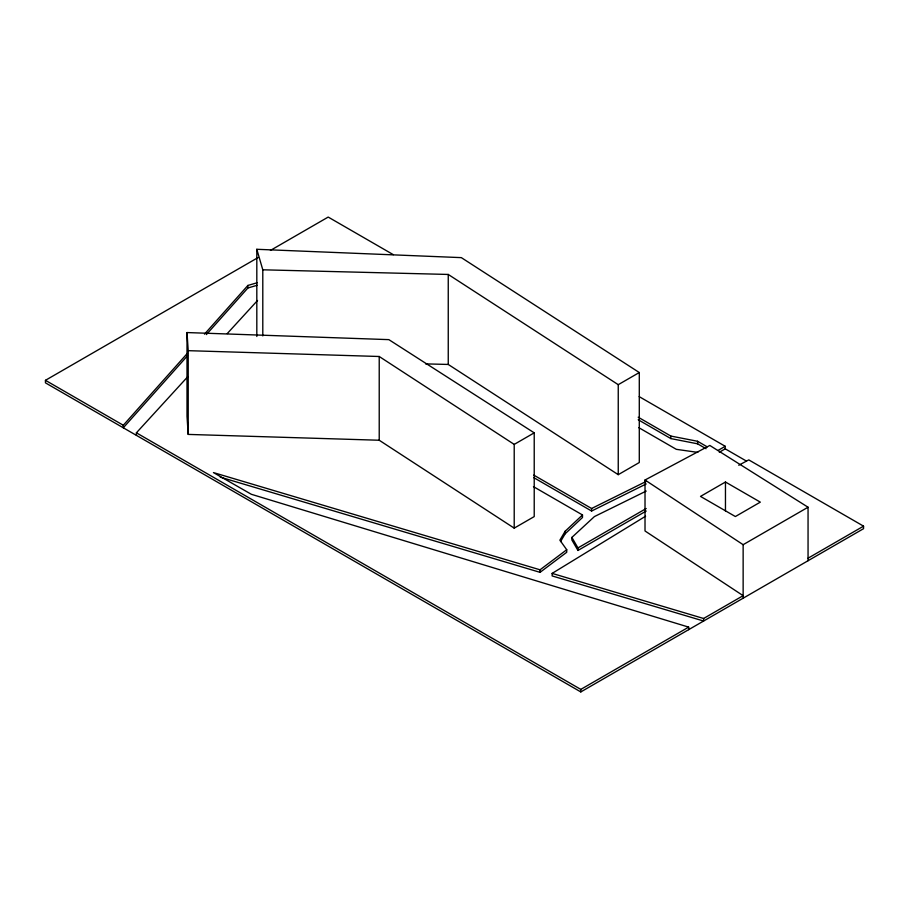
<?xml version="1.0" encoding="UTF-8"?>
<svg xmlns="http://www.w3.org/2000/svg" width="909" height="909" viewBox="0 0 909 909"><rect width="100%" height="100%" fill="white"/><g stroke="black" fill="none" stroke-linecap="round" stroke-linejoin="round"><path stroke-width="1.36" d="M533.458 486.645L582.499 514.96L565.137 531.265L559.887 540.162L566.727 549.74L566.727 552.274L540.048 572.34L220.251 477.134M560.546 541.582L565.137 533.799L582.499 517.494L582.499 514.96M187.481 355.771L123.306 427.787L123.306 425.253L187.481 353.237M204.48 334.171L247.896 285.449L257.202 282.744M206.366 334.58L247.896 287.983L257.202 285.278M136.395 435.343L136.395 432.82L187.765 376.701M227.216 333.603L257.542 300.481M646.208 511.04L577.954 550.456L571.875 539.946L571.875 537.412L594.418 516.573L646.219 491.065M540.048 572.34L540.048 569.807L566.727 549.74M808.056 560.728L808.056 507.222L709.804 445.444L645.015 480.009L645.015 530.981L743.142 595.668L703.611 618.495L703.611 621.029L552.138 575.931L552.138 573.397L645.606 516.221M738.756 465.249L748.755 459.886L863.55 526.152L863.55 528.686L580.806 691.931L45.45 382.848L45.45 380.314L258.122 257.531M270.416 250.429L328.194 217.069L393.336 254.679M514.21 528.14L514.21 444.399L534.219 432.843L388.847 339.636L187.004 332.558L187.004 416.299L188.22 434.411L379.223 440.24L514.21 528.14L534.219 516.585L534.219 432.843M639.288 372.531L639.288 462.522L618.245 474.668L618.245 384.677L639.288 372.531L461.329 257.633L256.815 249.293L256.815 336.478M718.11 450.398L725.223 446.296L725.223 448.83L746.403 461.056M719.292 452.25L725.223 448.83M577.954 550.456L577.954 547.922L646.208 508.506M725.462 482.009L700.509 496.405L735.37 516.539L760.322 502.132L725.462 482.009L725.462 511.051M743.142 598.202L743.142 544.696L808.056 507.222M136.395 432.82L580.806 689.397L688.67 627.119L688.67 629.653M808.056 558.194L863.55 526.152M533.742 475.089L591.6 508.495L646.174 481.429M533.742 477.623L591.6 511.028L646.174 483.963M256.815 249.293L262.792 269.803L448.251 274.45L618.245 384.677M425.594 363.884L448.251 364.452L618.245 474.668M187.004 332.558L188.22 350.669L379.223 356.498L514.21 444.399M697.817 452.387L676.33 449.33L638.811 427.662M638.198 417.208L670.853 436.059L697.567 441.274L707.259 446.876M638.198 419.742L670.853 438.592L697.567 443.808L706.054 448.705M540.048 569.807L213.445 472.578L251.35 494.291L688.67 627.119M552.138 573.397L703.611 618.495M639.175 396.619L725.223 446.296M45.45 380.314L123.306 425.253M645.015 480.009L743.142 544.696M571.875 537.412L577.954 547.922M697.567 441.274L697.567 443.808M670.853 436.059L670.853 438.592M591.6 508.495L591.6 511.028M580.806 689.397L580.806 691.931M565.137 531.265L565.137 533.799M448.251 274.45L448.251 364.452M379.223 356.498L379.223 440.24M262.792 269.803L262.792 335.898M247.896 285.449L247.896 287.983M188.22 350.669L188.22 434.411"/></g></svg>
